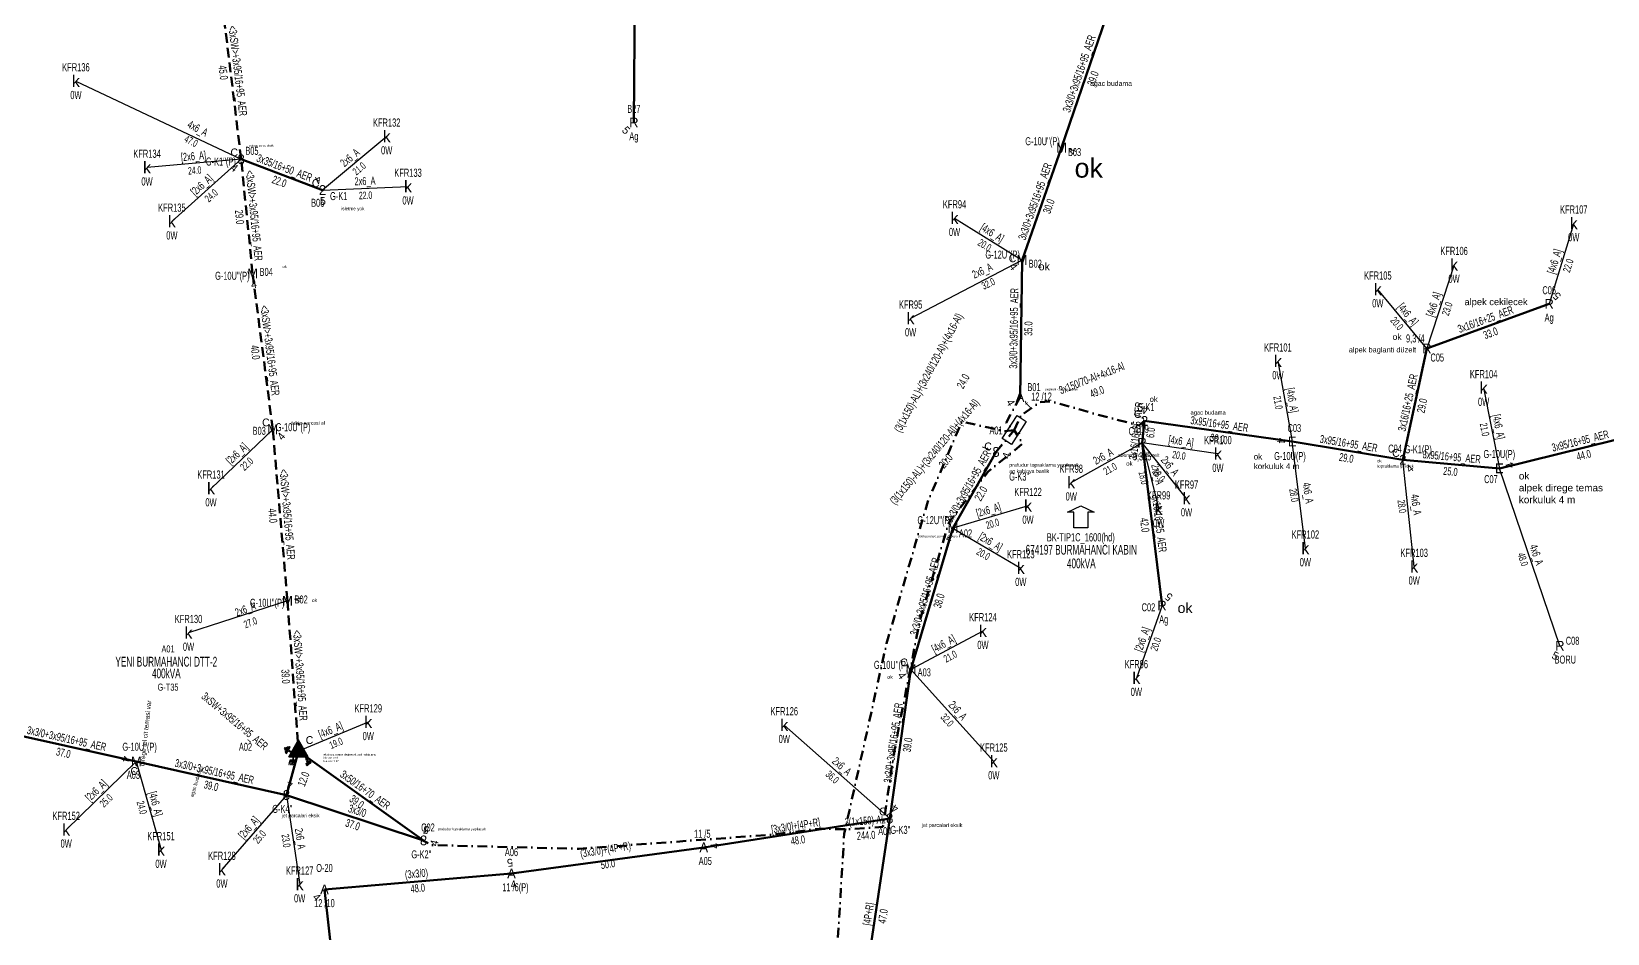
# Model space of a CAD drawing. Header units: millimetres. Extents: x 593538 to 596486, y 4087277 to 4091598.
# Drawn here: x 594845.9 to 595249.6, y 4088988.5 to 4089219.5 of the extents above; entities that cross this region are included whole.
import ezdxf
from ezdxf.enums import TextEntityAlignment as Align

# ---------------------------------------------------------------- set-up
doc = ezdxf.new("R2010")
doc.units = ezdxf.units.MM
doc.linetypes.add('DASHDOT', pattern=[5, 2.5, -1.25, 0, -1.25])
doc.linetypes.add('DASHED', pattern=[3.75, 2.5, -1.25])
for name, color, linetype, lineweight in [('DIREK_AG_MEVCUT', 120, 'Continuous', 25), ('DIREK_AG_YENI', 108, 'Continuous', 25), ('DIREK_OG_MEVCUT', 16, 'Continuous', 25), ('DIREK_OG_YENI', 10, 'Continuous', 25), ('HAT_ABONE_HAVAI_BYSK', 30, 'Continuous', 30), ('HAT_ABONE_HAVAI_YENI', 30, 'Continuous', 30), ('HAT_AG_HAVAI_BYSK', 3, 'Continuous', 50), ('HAT_AG_HAVAI_MEVCUT', 126, 'Continuous', 50), ('HAT_AG_HAVAI_YENI', 3, 'Continuous', 50), ('HAT_AG_YERALTI_YENI', 3, 'DASHDOT', 50), ('HAT_OG_HAVAI_BYSK', 1, 'Continuous', 70), ('HAT_OG_HAVAI_ILERDE', 1, 'DASHED', 70), ('HAT_OG_HAVAI_MEVCUT', 48, 'Continuous', 70), ('HAT_OG_HAVAI_YENI', 1, 'Continuous', 70), ('HAT_OG_YERALTI_MEVCUT', 48, 'DASHDOT', 70), ('HAT_OG_YERALTI_YENI', 1, 'DASHDOT', 70), ('KOFRE_ABONE_MEVCUT', 6, 'Continuous', 25), ('Remarks', 1, 'Continuous', 25), ('TRAFO_MEVCUT', 5, 'Continuous', 30), ('TRAFO_TADILAT_BYSK', 5, 'Continuous', 30), ('TRAFO_YENI', 5, 'Continuous', 30)]:
    doc.layers.add(name, color=color, linetype=linetype, lineweight=lineweight)
doc.styles.add('Direk', font='B_CAD')
doc.styles.add('New TextStyle_0', font='ARIALUNI.ttf')
doc.styles.get("Standard").update_dxf_attribs({"font": 'Arial'})

# ---------------------------------------------------------------- blocks, each defined once
blk = doc.blocks.new('YENI_DIREK')
h = blk.add_hatch(color=32)
h.paths.add_polyline_path([(-3.28, -0.5), (-3.07, -0.63), (-2.64, 0.1), (-1.87, -0.35), (-1.77, -0.17), (-2.54, 0.28), (-2.11, 1.01), (-2.33, 1.14)])
h.paths.add_polyline_path([(-3.42, -0.17), (-3.29, -0.25), (-2.57, 0.98), (-2.7, 1.06)])
h.paths.add_polyline_path([(-3.5, 0.29), (-3.37, 0.22), (-3.01, 0.82), (-3.14, 0.9)])
h.paths.add_polyline_path([(-3.41, 0.73), (-3.54, 0.81), (-3.62, 0.68), (-3.49, 0.61)])
h.paths.add_polyline_path([(-1.26, -1.44), (-1.46, -1.44), (-1.47, -2.34), (-2.22, -2.34), (-2.48, -3.47), (-2.38, -3.47), (-2.17, -2.54), (-1.87, -2.54), (-2.08, -3.47), (-1.98, -3.47), (-1.77, -2.54), (-1.47, -2.54), (-1.68, -3.48), (-1.58, -3.48), (-1.37, -2.54), (-1.07, -2.54), (-1.28, -3.48), (-1.18, -3.48), (-0.97, -2.54), (-0.67, -2.55), (-0.88, -3.48), (-0.78, -3.48), (-0.52, -2.35), (-1.27, -2.34)])
at = {"layer": 'TRAFO_YENI'}
for points in [[(2.31, -1.57), (2.08, -1.92), (2.04, -1.44), (1.9, -1.44), (1.98, -2.32), (2.21, -1.96), (2.27, -2.67), (2.06, -2.67), (2.36, -2.87), (2.36, -2.86), (2.6, -2.49), (2.41, -2.63)], [(2.31, -1.57), (2.08, -1.92), (2.04, -1.44), (1.9, -1.44), (1.98, -2.32), (2.21, -1.96), (2.27, -2.67), (2.06, -2.67), (2.36, -2.87), (1.94, -3.19), (2.16, -3.79), (2.22, -3.74), (2.04, -3.26), (2.22, -3.13), (2.4, -3.6), (2.46, -3.56), (2.28, -3.08), (2.46, -2.94), (2.64, -3.42), (2.69, -3.38), (2.51, -2.9), (2.69, -2.76), (2.87, -3.24), (2.93, -3.2), (2.75, -2.72), (2.93, -2.58), (3.11, -3.06), (3.17, -3.01), (2.95, -2.42), (2.36, -2.86), (2.6, -2.49), (2.41, -2.63)], [(2.93, -2.58), (3.11, -3.06), (3.17, -3.01), (2.95, -2.42), (2.36, -2.86), (2.6, -2.49), (2.41, -2.63), (2.31, -1.57), (2.08, -1.92), (2.04, -1.44), (1.9, -1.44), (1.98, -2.32), (2.21, -1.96), (2.27, -2.67), (2.06, -2.67), (2.36, -2.87), (1.94, -3.19), (2.16, -3.79), (2.22, -3.74), (2.04, -3.26), (2.22, -3.13), (2.4, -3.6), (2.46, -3.56), (2.28, -3.08), (2.46, -2.94), (2.64, -3.42), (2.69, -3.38), (2.51, -2.9), (2.69, -2.76), (2.87, -3.24), (2.93, -3.2), (2.75, -2.72)]]:
    blk.add_hatch(color=32, dxfattribs=at).paths.add_polyline_path(points)
at = {"layer": 'TRAFO_TADILAT_BYSK', "color": 32, "flags": 128}
for points in [[(-3.49, 0.61), (-3.41, 0.73), (-3.54, 0.81), (-3.62, 0.68), (-3.49, 0.61)], [(-3.37, 0.22), (-3.01, 0.82), (-3.14, 0.9), (-3.5, 0.29), (-3.37, 0.22)], [(-3.29, -0.25), (-2.57, 0.98), (-2.7, 1.06), (-3.42, -0.17), (-3.29, -0.25)], [(-1.77, -0.17), (-2.54, 0.28), (-2.11, 1.01), (-2.33, 1.14), (-3.28, -0.5), (-3.07, -0.63), (-2.64, 0.1), (-1.87, -0.35), (-1.77, -0.17)], [(-1.26, -1.44), (-1.46, -1.44), (-1.47, -2.34), (-2.22, -2.34), (-2.48, -3.47), (-2.38, -3.47), (-2.17, -2.54), (-1.87, -2.54), (-2.08, -3.47), (-1.98, -3.47), (-1.77, -2.54), (-1.47, -2.54), (-1.68, -3.48), (-1.58, -3.48), (-1.37, -2.54), (-1.07, -2.54), (-1.28, -3.48), (-1.18, -3.48), (-0.97, -2.54), (-0.67, -2.55), (-0.88, -3.48), (-0.78, -3.48), (-0.52, -2.35), (-1.27, -2.34), (-1.26, -1.44)]]:
    blk.add_lwpolyline(points, dxfattribs=at)
at = {"layer": 'TRAFO_YENI', "linetype": 'Continuous'}
for p, q in [((-2.5, -1.44), (0, 2.89)), ((2.5, -1.44), (0, 2.89)), ((-2.5, -1.44), (2.5, -1.44))]:
    blk.add_line(p, q, dxfattribs=at)
at = {"layer": 'TRAFO_YENI', "color": 32, "flags": 128}
blk.add_lwpolyline([(1.9, -1.44), (2.04, -1.44), (2.08, -1.92), (2.31, -1.57), (2.41, -2.63), (2.6, -2.49), (2.36, -2.86), (2.95, -2.42), (3.17, -3.01), (3.11, -3.06), (2.93, -2.58), (2.75, -2.72), (2.93, -3.2), (2.87, -3.24), (2.69, -2.76), (2.51, -2.9), (2.69, -3.38), (2.64, -3.42), (2.46, -2.94), (2.28, -3.08), (2.46, -3.56), (2.4, -3.6), (2.22, -3.13), (2.04, -3.26), (2.22, -3.74), (2.16, -3.79), (1.94, -3.19), (2.36, -2.87), (2.06, -2.67), (2.27, -2.67), (2.21, -1.96), (1.98, -2.32), (1.9, -1.44)], dxfattribs=at)
at = {"layer": 'TRAFO_YENI', "linetype": 'Continuous'}
for points in [[(-2.5, -1.44), (0, -1.44), (0, 2.89)], [(0, -1.44), (0, 2.89), (2.5, -1.44)]]:
    blk.add_solid(points, dxfattribs=at)
blk = doc.blocks.new('MEV_BINA_KARE')
at = {"layer": 'TRAFO_MEVCUT', "linetype": 'Continuous'}
for p, q in [((0, 1.8), (0, 2.7)), ((-2.25, -2.25), (-2.25, 2.25)), ((-2.25, 2.25), (2.25, 2.25)), ((2.25, 2.25), (2.25, -2.25)), ((2.25, -2.25), (-2.25, -2.25))]:
    blk.add_line(p, q, dxfattribs=at)
blk = doc.blocks.new('MEV_BETKOSK')
at = {"layer": 'TRAFO_MEVCUT', "linetype": 'Continuous'}
for p, q in [((-3.4, 2), (0, 3.6)), ((-1.8, 2), (-3.4, 2)), ((-1.8, -2), (-1.8, 2)), ((0, 3.6), (3.4, 2)), ((3.4, 2), (1.8, 2)), ((1.8, 2), (1.8, -2)), ((1.8, -2), (-1.8, -2))]:
    blk.add_line(p, q, dxfattribs=at)

msp = doc.modelspace()

# ---------------------------------------------------------------- linework, layer by layer
at = {"layer": 'HAT_ABONE_HAVAI_BYSK'}
for p, q in [((594899.59, 4089186.82), (594875.48, 4089184.69)), ((594899.59, 4089186.82), (594881.85, 4089170.88)), ((595082.32, 4089171.74), (595099.63, 4089161.01)), ((595240.93, 4089170.41), (595234.63, 4089149.78)), ((595210.27, 4089159.79), (595203.32, 4089138.34)), ((595203.32, 4089138.34), (595190.74, 4089153.49)), ((595165.16, 4089135.07), (595168.82, 4089114.51)), ((595217.85, 4089128.25), (595221.87, 4089107.65)), ((594907.69, 4089117.64), (594891.87, 4089102.51)), ((595149.79, 4089111.34), (595130.36, 4089114.21)), ((595101.14, 4089098.06), (595081.92, 4089092.37)), ((595081.92, 4089092.37), (595099.29, 4089082.12)), ((595135.47, 4089072.5), (595128.89, 4089053.95)), ((595089.6, 4089065.98), (595071.16, 4089056.17)), ((594932.15, 4089042.64), (594914.27, 4089035.23)), ((594854.77, 4089015.1), (594872.74, 4089032.57)), ((594872.74, 4089032.57), (594879.06, 4089009.91)), ((594911.2, 4089023.98), (594894.67, 4089004.87))]:
    msp.add_line(p, q, dxfattribs=at)
at = {"layer": 'HAT_ABONE_HAVAI_YENI'}
for p, q in [((594857.27, 4089206.83), (594899.59, 4089186.82)), ((594936.87, 4089192.67), (594920.44, 4089178.94)), ((594920.44, 4089178.94), (594942.33, 4089179.82)), ((595099.63, 4089161.01), (595071.07, 4089146.06)), ((595112.22, 4089104.01), (595130.36, 4089114.21)), ((595130.36, 4089114.21), (595134.61, 4089097.19)), ((595141.75, 4089099.95), (595130.36, 4089114.21)), ((595172.18, 4089087.16), (595168.82, 4089114.51)), ((595200.06, 4089082.47), (595197.15, 4089109.83)), ((595237.37, 4089062.21), (595221.87, 4089107.65)), ((594911.46, 4089073.73), (594886.11, 4089065.52)), ((595092.38, 4089032.59), (595071.16, 4089056.17)), ((595038.71, 4089041.89), (595065.72, 4089017.99)), ((594911.2, 4089023.98), (594914.58, 4089001.08))]:
    msp.add_line(p, q, dxfattribs=at)
at = {"layer": 'HAT_AG_HAVAI_BYSK'}
msp.add_line((595058.81, 4088971.96), (595065.72, 4089017.99), dxfattribs=at)
at = {"layer": 'HAT_AG_HAVAI_MEVCUT'}
msp.add_line((595000.59, 4089248.09), (595000.18, 4089196.23), dxfattribs=at)
at = {"layer": 'HAT_AG_HAVAI_YENI'}
for p, q in [((594899.59, 4089186.82), (594920.44, 4089178.94)), ((595203.32, 4089138.34), (595234.63, 4089149.78)), ((595203.32, 4089138.34), (595197.15, 4089109.83)), ((595131, 4089119.79), (595130.36, 4089114.21)), ((595131, 4089119.79), (595168.82, 4089114.51)), ((595221.87, 4089107.65), (595264.21, 4089118.1)), ((595130.36, 4089114.21), (595135.47, 4089072.5)), ((595168.82, 4089114.51), (595197.15, 4089109.83)), ((595197.15, 4089109.83), (595221.87, 4089107.65)), ((594946.33, 4089012.35), (594914.27, 4089035.23))]:
    msp.add_line(p, q, dxfattribs=at)
at = {"layer": 'HAT_AG_YERALTI_YENI', "flags": 128}
msp.add_lwpolyline([(595131, 4089119.79), (595129.57, 4089118.63), (595118.86, 4089121.45), (595107.07, 4089124.79), (595104.21, 4089124.61), (595099.37, 4089121.18), (595097.61, 4089117.47)], dxfattribs=at)
at = {"layer": 'HAT_OG_HAVAI_BYSK'}
msp.add_line((595018.09, 4089010.57), (595065.72, 4089017.99), dxfattribs=at)
at = {"layer": 'HAT_OG_HAVAI_ILERDE'}
for p, q in [((594899.59, 4089186.82), (594894.16, 4089231.68)), ((594902.52, 4089157.57), (594899.59, 4089186.82)), ((594907.69, 4089117.64), (594902.52, 4089157.57)), ((594911.46, 4089073.73), (594907.69, 4089117.64)), ((594911.46, 4089073.73), (594914.27, 4089035.23))]:
    msp.add_line(p, q, dxfattribs=at)
at = {"layer": 'HAT_OG_HAVAI_MEVCUT'}
for p, q in [((595018.09, 4089010.57), (594968.83, 4089003.86)), ((594968.83, 4089003.86), (594920.93, 4088999.79)), ((594920.93, 4088999.79), (594924.66, 4088967.22))]:
    msp.add_line(p, q, dxfattribs=at)
at = {"layer": 'HAT_OG_HAVAI_YENI'}
for p, q in [((595122.24, 4089226.5), (595109.74, 4089189.79)), ((595109.74, 4089189.79), (595099.63, 4089161.01)), ((595099.63, 4089161.01), (595099.1, 4089125.93)), ((595081.92, 4089092.37), (595092.95, 4089111.85)), ((595071.16, 4089056.17), (595081.92, 4089092.37)), ((595065.72, 4089017.99), (595071.16, 4089056.17)), ((594872.74, 4089032.57), (594836.21, 4089040.66)), ((594911.2, 4089023.98), (594914.27, 4089035.23)), ((594911.2, 4089023.98), (594872.74, 4089032.57)), ((594946.33, 4089012.35), (594911.2, 4089023.98))]:
    msp.add_line(p, q, dxfattribs=at)
at = {"layer": 'HAT_OG_YERALTI_MEVCUT', "flags": 128}
for points in [[(595099.1, 4089125.93), (595095.56, 4089119.32), (595097.61, 4089117.47)], [(594737.86, 4087933.75), (594743.7, 4087933.41), (594761.27, 4087931.55), (594784.57, 4087928.95), (594799.4, 4087927.36), (594823.75, 4087924.71), (594851.6, 4087921.8), (594928.7, 4087914.4), (594993.93, 4087907.52), (595006.55, 4087910.14), (594998.52, 4087992.41), (594993.91, 4088048.58), (594992.11, 4088069.06), (594991.94, 4088133.94), (594991.45, 4088223.54), (594991.06, 4088274.03), (594995.85, 4088302.9), (595004.03, 4088326.58), (595018.9, 4088375.34), (595029.24, 4088408.09), (595034.66, 4088428.89), (595041.2, 4088455.6), (595044, 4088483.94), (595042.21, 4088508.45), (595040.95, 4088522.96), (595038.02, 4088557.57), (595037.2, 4088592.31), (595035.57, 4088648.32), (595033.11, 4088699.25), (595033.44, 4088742.52), (595037.2, 4088803.12), (595043.26, 4088867.65), (595049.16, 4088939.88), (595052.27, 4088984.3), (595054.07, 4089014.14), (595060.12, 4089041.24), (595064.9, 4089062.77), (595072.34, 4089088.48), (595075.49, 4089099.2), (595084.19, 4089119.62), (595095.22, 4089117.15), (595097.61, 4089117.47)], [(595092.95, 4089111.85), (595097.61, 4089117.47)]]:
    msp.add_lwpolyline(points, dxfattribs=at)
at = {"layer": 'HAT_OG_YERALTI_YENI', "flags": 128}
msp.add_lwpolyline([(594946.33, 4089012.35), (594945.76, 4089012.52), (594948.48, 4089011.15), (594986.13, 4089010.2), (595034.89, 4089013.77), (595047.65, 4089015.32), (595055.07, 4089015.22), (595063.99, 4089015.84), (595066.84, 4089035.04), (595073.48, 4089068.86), (595080.79, 4089093.65), (595090.92, 4089106.81), (595099.79, 4089113.99), (595097.61, 4089117.47)], dxfattribs=at)

# ---------------------------------------------------------------- block references
at = {"layer": 'TRAFO_MEVCUT', "linetype": 'ByBlock', "xscale": 1.565649, "yscale": 0.621667, "rotation": 237.116038}
msp.add_blockref('MEV_BINA_KARE', (595097.61, 4089117.47), dxfattribs=at)
at = {"layer": 'TRAFO_MEVCUT', "linetype": 'ByBlock'}
msp.add_blockref('MEV_BETKOSK', (595114.66, 4089094.44), dxfattribs=at)
at = {"layer": 'TRAFO_YENI'}
msp.add_blockref('YENI_DIREK', (594914.27, 4089035.23), dxfattribs=at)

# ---------------------------------------------------------------- texts
at = {"layer": 'DIREK_AG_MEVCUT', "linetype": 'ByBlock', "width": 0.53}
for s, p in [('B27', (595000.18, 4089199.73)), ('Ag', (595000.18, 4089192.73)), ('C06', (595234.63, 4089153.28)), ('Ag', (595234.63, 4089146.28)), ('9,3 /4', (595200.34, 4089140.93)), ('C05', (595205.96, 4089136.04)), ('C08', (595240.63, 4089063.5)), ('BORU', (595238.78, 4089058.67))]:
    msp.add_text(s, height=2.05, dxfattribs=at).set_placement(p, align=Align.MIDDLE_CENTER)
at = {"layer": 'DIREK_AG_MEVCUT', "linetype": 'ByBlock', "style": 'Direk'}
for p in [(595000.18, 4089196.23), (595234.63, 4089149.78), (595203.32, 4089138.34), (595237.37, 4089062.21)]:
    msp.add_text('R', height=2.5, dxfattribs=at).set_placement(p, align=Align.MIDDLE_CENTER)
at = {"layer": 'DIREK_AG_MEVCUT', "color": 32, "style": 'Direk'}
for rotation, p in [(315, (594998.2, 4089194.25)), (495, (595236.61, 4089151.76)), (501.9974, (595137.19, 4089074.7)), (335.2491, (595236.2, 4089059.67))]:
    msp.add_text('5', height=2, rotation=rotation, dxfattribs=at).set_placement(p, align=Align.MIDDLE_CENTER)
at = {"layer": 'DIREK_AG_MEVCUT', "width": 0.53}
for s, p in [('C19', (595130.36, 4089117.71)), ('9,3 /5', (595130.36, 4089110.71)), ('C02', (595131.99, 4089072.06)), ('Ag', (595135.9, 4089068.98))]:
    msp.add_text(s, height=2.05, dxfattribs=at).set_placement(p, align=Align.MIDDLE_CENTER)
at = {"layer": 'DIREK_AG_MEVCUT', "style": 'Direk'}
for p in [(595130.36, 4089114.21), (595135.47, 4089072.5)]:
    msp.add_text('R', height=2.5, dxfattribs=at).set_placement(p, align=Align.MIDDLE_CENTER)
at = {"layer": 'DIREK_AG_YENI', "color": 4, "style": 'Direk'}
for p in [(594918.67, 4089180.71), (595129.23, 4089121.56), (595195.38, 4089111.6)]:
    msp.add_text('C', height=2, dxfattribs=at).set_placement(p, align=Align.MIDDLE_CENTER)
at = {"layer": 'DIREK_AG_YENI', "color": 32, "style": 'Direk'}
for s, rotation, p in [('4', 564.3038, (594919.29, 4089181.5)), ('5', 361.8041, (594920.53, 4089176.15)), ('4', 537.2567, (595131.13, 4089122.59)), ('4', 265.46, (595166.03, 4089114.73)), ('4', 398.3368, (595198.89, 4089107.64)), ('4', 466.3565, (595224.55, 4089108.43))]:
    msp.add_text(s, height=2, rotation=rotation, dxfattribs=at).set_placement(p, align=Align.MIDDLE_CENTER)
at = {"layer": 'DIREK_AG_YENI', "style": 'Direk'}
for s, p in [('2', (594920.44, 4089178.94)), ('2', (595131, 4089119.79)), ('E', (595168.82, 4089114.51)), ('2', (595197.15, 4089109.83)), ('E', (595221.87, 4089107.65))]:
    msp.add_text(s, height=2.5, dxfattribs=at).set_placement(p, align=Align.MIDDLE_CENTER)
at = {"layer": 'DIREK_AG_YENI', "width": 0.53}
for s, p in [('B06', (594919.2, 4089175.67)), ('G-K1', (594924.57, 4089177.39)), ('G-K1', (595131.33, 4089123.33)), ('C03', (595169.36, 4089117.97)), ('C01', (595128.65, 4089117.2)), ('G-10U(P)', (595168.24, 4089110.81)), ('C04', (595195.16, 4089112.71)), ('G-K1(P)', (595201.09, 4089112.54)), ('G-10U(P)', (595221.86, 4089111.32)), ('C07', (595219.71, 4089104.89))]:
    msp.add_text(s, height=2.05, dxfattribs=at).set_placement(p, align=Align.MIDDLE_CENTER)
at = {"layer": 'DIREK_OG_MEVCUT', "style": 'Direk'}
msp.add_text('A', height=2.5, dxfattribs=at).set_placement((595099.1, 4089125.93), align=Align.MIDDLE_CENTER)
at = {"layer": 'DIREK_OG_MEVCUT', "width": 0.53}
for s, p in [('B01', (595102.67, 4089128.46)), ('12 /12', (595104.61, 4089126.05))]:
    msp.add_text(s, height=2.05, dxfattribs=at).set_placement(p, align=Align.MIDDLE_CENTER)
at = {"layer": 'DIREK_OG_MEVCUT', "color": 32, "style": 'Direk'}
for s, rotation, p in [('4', 300.482, (595096.69, 4089124.51)), ('f', 405, (595101.08, 4089123.95)), ('4', 457.5413, (595020.87, 4089010.94)), ('5', 187.6779, (594968.46, 4089006.64)), ('4', 370.4928, (594969.34, 4089001.11)), ('4', 315, (594918.95, 4088997.81))]:
    msp.add_text(s, height=2, rotation=rotation, dxfattribs=at).set_placement(p, align=Align.MIDDLE_CENTER)
at = {"layer": 'DIREK_OG_MEVCUT', "linetype": 'ByBlock', "width": 0.53}
for s, p in [('11 /5', (595017.71, 4089014.06)), ('A06', (594968.83, 4089009.36)), ('O-20', (594920.93, 4089005.29)), ('A05', (595018.47, 4089007.09)), ('11 /6(P)', (594969.85, 4089000.36)), ('12 /10', (594920.93, 4088996.29))]:
    msp.add_text(s, height=2.05, dxfattribs=at).set_placement(p, align=Align.MIDDLE_CENTER)
at = {"layer": 'DIREK_OG_MEVCUT', "linetype": 'ByBlock', "style": 'Direk'}
for p in [(595018.09, 4089010.57), (594968.83, 4089003.86), (594920.93, 4088999.79)]:
    msp.add_text('A', height=2.5, dxfattribs=at).set_placement(p, align=Align.MIDDLE_CENTER)
at = {"layer": 'DIREK_OG_YENI', "width": 0.53}
for s, p in [("G-10U''(P)", (595104.86, 4089191.44)), ('B05', (594902.35, 4089188.98)), ('B03', (595113.05, 4089188.66)), ("G-K1''(P)", (594894.39, 4089186.24)), ("G-12U''(P)", (595094.64, 4089162.4)), ('B02', (595103, 4089160.07)), ("G-10U''(P)", (594897.33, 4089156.98)), ('B04', (594906, 4089157.97)), ("G-10U''(P)", (594912.89, 4089118.2)), ('B03', (594904.21, 4089117.27)), ('A01', (595092.95, 4089117.35)), ("G-K3''", (595098.89, 4089105.54)), ("G-12U''(P)", (595077.23, 4089094.38)), ('A02', (595085.13, 4089090.99)), ('B02', (594914.95, 4089074.07)), ("G-10U''(P)", (594906.25, 4089073.23)), ("G-10U''(P)", (595066.09, 4089057.32)), ('A03', (595074.57, 4089055.4)), ("G-10U''(P)", (594873.58, 4089036.35)), ('A02', (594900.7, 4089036.33)), ('A03', (594871.98, 4089029.15)), ("G-K4''", (594910.13, 4089020.43)), ('C02', (594947.43, 4089015.67)), ('A04', (595064.45, 4089014.73)), ("G-K3''", (595068.44, 4089015.06)), ("G-K2''", (594945.76, 4089008.78))]:
    msp.add_text(s, height=2.05, dxfattribs=at).set_placement(p, align=Align.MIDDLE_CENTER)
at = {"layer": 'DIREK_OG_YENI', "color": 4, "style": 'Direk'}
for p in [(594897.83, 4089188.59), (595097.17, 4089161.45), (594905.92, 4089119.41), (595090.9, 4089113.27), (595069.39, 4089057.94), (594872.2, 4089030.13), (595063.95, 4089019.76)]:
    msp.add_text('C', height=2, dxfattribs=at).set_placement(p, align=Align.MIDDLE_CENTER)
at = {"layer": 'DIREK_OG_YENI', "style": 'Direk'}
for s, p in [('8', (594899.59, 4089186.82)), ('M', (595109.74, 4089189.79)), ('M', (595099.63, 4089161.01)), ('M', (594902.52, 4089157.57)), ('M', (594907.69, 4089117.64)), ('8', (595092.95, 4089111.85)), ('M', (595081.92, 4089092.37)), ('M', (594911.46, 4089073.73)), ('M', (595071.16, 4089056.17)), ('M', (594872.74, 4089032.57)), ('8', (594911.2, 4089023.98)), ('8', (595065.72, 4089017.99)), ('8', (594946.33, 4089012.35))]:
    msp.add_text(s, height=2.5, dxfattribs=at).set_placement(p, align=Align.MIDDLE_CENTER)
at = {"layer": 'DIREK_OG_YENI', "color": 32, "style": 'Direk'}
for s, rotation, p in [('4', 430.9306, (595112.39, 4089188.87)), ('4', 321.0172, (594897.83, 4089184.64)), ('4', 306.7823, (595097.39, 4089159.34)), ('4', 366.9541, (594902.86, 4089154.8)), ('4', 410.5285, (594909.85, 4089115.86)), ('f', 610.1701, (595090.32, 4089112.8)), ('4', 430.1712, (595095.59, 4089110.9)), ('4', 340.1027, (595080.97, 4089089.74)), ('4', 454.8241, (594914.25, 4089073.97)), ('4', 304.5938, (595068.85, 4089054.59)), ('4', 257.4679, (594870.01, 4089033.17)), ('4', 523.2045, (594912.01, 4089026.66)), ('4', 512.3509, (595067.02, 4089020.47)), ('5', 166.6806, (594946.97, 4089015.07)), ('f', 530.882, (594946.77, 4089015.11)), ('4', 436.2985, (594949.05, 4089011.68))]:
    msp.add_text(s, height=2, rotation=rotation, dxfattribs=at).set_placement(p, align=Align.MIDDLE_CENTER)
at = {"layer": 'HAT_ABONE_HAVAI_BYSK', "lineweight": 30, "width": 0.53}
for s, rotation, p in [('[2x6_A]', 365.0509, (594887.46, 4089186.6)), ('[2x6_A]', 401.9381, (594890.15, 4089179.48)), ('[4x6_A]', 328.2212, (595091.43, 4089167.1)), ('[4x6_A]', 433.0152, (595236.96, 4089160.35)), ('[4x6_A]', 432.0539, (595205.99, 4089149.33)), ('[4x6_A]', 309.7186, (595197.68, 4089146.46)), ('[4x6_A]', 280.0842, (595167.83, 4089124.94)), ('[4x6_A]', 281.0209, (595220.7, 4089118.11)), ('[4x6_A]', 351.6044, (595140.2, 4089113.61)), ('[2x6_A]', 403.7246, (594899.19, 4089110.69)), ('[2x6_A]', 376.4758, (595091.29, 4089096.03)), ('[2x6_A]', 329.4712, (595091.04, 4089087.98)), ('[2x6_A]', 430.4806, (595131.38, 4089063.51)), ('[4x6_A]', 387.9864, (595079.98, 4089061.83)), ('[4x6_A]', 382.5041, (594922.88, 4089039.72)), ('[2x6_A]', 44.1747, (594863.16, 4089024.44)), ('[4x6_A]', 285.5923, (594876.72, 4089021.47)), ('[2x6_A]', 409.1486, (594902.29, 4089014.98))]:
    msp.add_text(s, height=2.05, rotation=rotation, dxfattribs=at).set_placement(p, align=Align.CENTER)
for s, rotation, p in [('24.0', 365.0509, (594887.61, 4089184.91)), ('24.0', 401.9381, (594891.29, 4089178.22)), ('20.0', 328.2212, (595090.53, 4089165.65)), ('22.0', 433.0152, (595238.59, 4089159.85)), ('23.0', 432.0539, (595207.6, 4089148.8)), ('20.0', 309.7186, (595196.37, 4089145.37)), ('21.0', 280.0842, (595166.15, 4089124.64)), ('21.0', 281.0209, (595219.03, 4089117.78)), ('20.0', 351.6044, (595139.95, 4089111.93)), ('22.0', 403.7246, (594900.36, 4089109.46)), ('20.0', 376.4758, (595091.77, 4089094.4)), ('20.0', 329.4712, (595090.17, 4089086.52)), ('20.0', 430.4806, (595132.98, 4089062.94)), ('21.0', 387.9864, (595080.78, 4089060.32)), ('19.0', 382.5041, (594923.53, 4089038.15)), ('25.0', 44.1747, (594864.35, 4089023.23)), ('24.0', 285.5923, (594875.08, 4089021.01)), ('25.0', 409.1486, (594903.58, 4089013.87))]:
    msp.add_text(s, height=1.9, rotation=rotation, dxfattribs=at).set_placement(p, align=Align.TOP_CENTER)
at = {"layer": 'HAT_ABONE_HAVAI_YENI', "lineweight": 30, "width": 0.53}
for s, rotation, p in [('4x6_A', 332.4847, (594888, 4089193.82)), ('2x6_A', 399.8747, (594928.11, 4089186.46)), ('2x6_A', 2.2846, (594931.35, 4089180.23)), ('2x6_A', 385.147, (595089.84, 4089157.35)), ('2x6_A', 29.3279, (595120.87, 4089109.85)), ('2x6_A', 284.0242, (595133.31, 4089105.9)), ('2x6_A', 308.6119, (595136.72, 4089107.61)), ('4x6_A', 279.3961, (595171.88, 4089101.21)), ('4x6_A', 277.6123, (595199.55, 4089098.25)), ('4x6_A', 288.8469, (595230.43, 4089085.2)), ('2x6_A', 381.0139, (594901.01, 4089070.63)), ('2x6_A', 311.9818, (595082.4, 4089044.95, 297535.58)), ('2x6_A', 318.5006, (595052.78, 4089030.58, 297532.86)), ('2x6_A', 278.3869, (594913.73, 4089012.65))]:
    msp.add_text(s, height=2.05, rotation=rotation, dxfattribs=at).set_placement(p, align=Align.CENTER)
for s, rotation, p in [('47.0', 332.4847, (594887.21, 4089192.31)), ('21.0', 399.8747, (594929.2, 4089185.16)), ('22.0', 2.2846, (594931.42, 4089178.53)), ('32.0', 385.147, (595090.56, 4089155.81)), ('21.0', 29.3279, (595121.7, 4089108.37)), ('18.0', 308.6119, (595135.39, 4089106.55)), ('18.0', 284.0242, (595131.66, 4089105.49)), ('28.0', 279.3961, (595170.2, 4089100.93)), ('28.0', 277.6123, (595197.87, 4089098.03)), ('48.0', 288.8469, (595228.82, 4089084.65)), ('27.0', 381.0139, (594901.62, 4089069.04)), ('32.0', 311.9818, (595081.14, 4089043.82, 297535.58)), ('36.0', 318.5006, (595051.65, 4089029.3, 297532.86)), ('23.0', 278.3869, (594912.05, 4089012.41))]:
    msp.add_text(s, height=1.9, rotation=rotation, dxfattribs=at).set_placement(p, align=Align.TOP_CENTER)
at = {"layer": 'HAT_AG_HAVAI_BYSK', "lineweight": 30, "width": 0.53}
msp.add_text('[4P+R]', height=2.05, rotation=441.1285, dxfattribs=at).set_placement((595061.29, 4088993.35), align=Align.CENTER)
msp.add_text('47.0', height=2.05, rotation=441.1285, dxfattribs=at).set_placement((595062.97, 4088993.08), align=Align.TOP_CENTER)
at = {"layer": 'HAT_AG_HAVAI_YENI', "lineweight": 30, "width": 0.53}
for s, rotation, p in [('3x35/16+50_AER', 339.3052, (594910.32, 4089183.68)), ('3x16/16+25_AER', 20.0799, (595218.68, 4089144.86)), ('3x16/16+25_AER', 437.7833, (595199.4, 4089124.27, 297598.57)), ('3x16/16+25_AER', 443.4805, (595129.84, 4089117.1)), ('3x95/16+95_AER', 352.052, (595150.03, 4089117.99, 297584.41)), ('3x95/16+95_AER', 350.6297, (595183.12, 4089113.01, 297598.57)), ('3x95/16+95_AER', 13.8657, (595242.84, 4089113.7, 297632.11)), ('3x95/16+95_AER', 354.9375, (595209.58, 4089109.59, 297610.93)), ('3x16/16+25_AER', 276.9758, (595133.76, 4089093.45)), ('3x50/16+70_AER', 324.4835, (594930.79, 4089024.48, 297457.13))]:
    msp.add_text(s, height=2.05, rotation=rotation, dxfattribs=at).set_placement(p, align=Align.CENTER)
for s, rotation, p in [('22.0', 339.3052, (594909.72, 4089182.09)), ('33.0', 20.0799, (595219.27, 4089143.26)), ('29.0', 437.7833, (595201.07, 4089123.91, 297598.57)), ('6.0', 443.4805, (595131.53, 4089116.9)), ('38.0', 352.052, (595149.79, 4089116.31, 297584.41)), ('29.0', 350.6297, (595182.85, 4089111.33, 297598.57)), ('44.0', 13.8657, (595243.24, 4089112.05, 297632.11)), ('25.0', 354.9375, (595209.43, 4089107.89, 297610.93)), ('42.0', 276.9758, (595132.07, 4089093.25)), ('39.0', 324.4835, (594929.8, 4089023.1, 297457.13))]:
    msp.add_text(s, height=2.05, rotation=rotation, dxfattribs=at).set_placement(p, align=Align.TOP_CENTER)
at = {"layer": 'HAT_AG_YERALTI_YENI', "lineweight": 30, "width": 0.53}
msp.add_text('3x150/70-Al+4x16-Al', height=2.05, rotation=381.275, dxfattribs=at).set_placement((595117.81, 4089129.81), align=Align.CENTER)
msp.add_text('49.0', height=2.05, rotation=381.275, dxfattribs=at).set_placement((595118.43, 4089128.23), align=Align.TOP_CENTER)
at = {"layer": 'HAT_OG_HAVAI_BYSK', "lineweight": 30, "width": 0.53}
msp.add_text('[3x3/0]+[4P+R]', height=2.05, rotation=8.8532, dxfattribs=at).set_placement((595041.78, 4089015.12, 297532.86), align=Align.CENTER)
msp.add_text('48.0', height=2.05, rotation=8.8532, dxfattribs=at).set_placement((595042.04, 4089013.44, 297532.86), align=Align.TOP_CENTER)
at = {"layer": 'HAT_OG_HAVAI_ILERDE', "lineweight": 30, "width": 0.53}
for rotation, p in [(276.9068, (594897.72, 4089209.35, 297447.08)), (275.7208, (594901.91, 4089172.28, 297449.8)), (277.3654, (594905.95, 4089137.72)), (274.9166, (594910.42, 4089095.76)), (274.1652, (594913.71, 4089054.54, 297457.13))]:
    msp.add_text('<3xSW>+3x95/16+95_AER', height=2.05, rotation=rotation, dxfattribs=at).set_placement(p, align=Align.CENTER)
for s, rotation, p in [('45.0', 276.9068, (594896.03, 4089209.15, 297447.08)), ('29.0', 275.7208, (594900.21, 4089172.11, 297449.8)), ('40.0', 277.3654, (594904.26, 4089137.5)), ('44.0', 274.9166, (594908.73, 4089095.62)), ('39.0', 274.1652, (594912.02, 4089054.42, 297457.13))]:
    msp.add_text(s, height=2.05, rotation=rotation, dxfattribs=at).set_placement(p, align=Align.TOP_CENTER)
at = {"layer": 'HAT_OG_HAVAI_MEVCUT', "lineweight": 30, "width": 0.53}
for s, rotation, p in [('(3x3/0)+(4P+R)', 369.0433, (594993.07, 4089008.99)), ('(3x3/0)', 365.3162, (594944.58, 4089002.84))]:
    msp.add_text(s, height=2.05, rotation=rotation, dxfattribs=at).set_placement(p, align=Align.CENTER)
for s, rotation, p in [('50.0', 369.0433, (594993.34, 4089007.31)), ('48.0', 365.3162, (594944.73, 4089001.15))]:
    msp.add_text(s, height=2.05, rotation=rotation, dxfattribs=at).set_placement(p, align=Align.TOP_CENTER)
at = {"layer": 'HAT_OG_HAVAI_YENI', "lineweight": 30, "width": 0.53}
for s, rotation, p in [('3x3/0+3x95/16+95_AER', 431.1974, (595115.19, 4089208.42, 297554.87)), ('3x3/0+3x95/16+95_AER', 430.6429, (595103.88, 4089175.68, 297549.82)), ('3x3/0+3x95/16+95_AER', 449.1335, (595098.52, 4089143.49, 297549.55)), ('3x3/0+3x95/16+95_AER', 60.4709, (595086.7, 4089102.53)), ('3x3/0+3x95/16+95_AER', 73.4441, (595075.72, 4089074.52, 297540.96)), ('3xSW+3x95/16+95_AER', 320.0515, (594897.3, 4089042.14)), ('3x3/0+3x95/16+95_AER', 81.8965, (595067.6, 4089037.2, 297535.58)), ('3x3/0+3x95/16+95_AER', 347.5115, (594854.66, 4089037.44)), ('3x3/0+3x95/16+95_AER', 347.3372, (594892.51, 4089029)), ('3x3/0', 341.6732, (594929.03, 4089018.97, 297455.6))]:
    msp.add_text(s, height=2.05, rotation=rotation, dxfattribs=at).set_placement(p, align=Align.CENTER)
for s, rotation, p in [('39.0', 431.1974, (595116.8, 4089207.87, 297554.87)), ('30.0', 430.6429, (595105.49, 4089175.12, 297549.82)), ('35.0', 449.1335, (595100.22, 4089143.46, 297549.55)), ('22.0', 60.4709, (595088.18, 4089101.69)), ('38.0', 73.4441, (595077.35, 4089074.03, 297540.96)), ('39.0', 81.8965, (595069.28, 4089036.96, 297535.58)), ('37.0', 347.5115, (594854.29, 4089035.78)), ('39.0', 347.3372, (594892.14, 4089027.34)), ('12.0', 429.054, (594914.6, 4089028.43)), ('37.0', 341.6732, (594928.5, 4089017.36, 297455.6))]:
    msp.add_text(s, height=2.05, rotation=rotation, dxfattribs=at).set_placement(p, align=Align.TOP_CENTER)
at = {"layer": 'HAT_OG_YERALTI_MEVCUT', "lineweight": 30, "width": 0.53}
for rotation, p in [(421.832, (595076.53, 4089131.68)), (50.3402, (595077.96, 4089111.28))]:
    msp.add_text('(3(1x150)-AL)+(3x240/120-Al)+(4x16-Al)', height=2.05, rotation=rotation, dxfattribs=at).set_placement(p, align=Align.CENTER)
for s, rotation, p in [('24.0', 421.832, (595083.61, 4089130.45)), ('20.0', 50.3402, (595079.27, 4089110.2))]:
    msp.add_text(s, height=2.05, rotation=rotation, dxfattribs=at).set_placement(p, align=Align.TOP_CENTER)
at = {"layer": 'HAT_OG_YERALTI_YENI', "lineweight": 30, "width": 0.53}
msp.add_text('3(1x150)-AL', height=2.05, rotation=3.9556, dxfattribs=at).set_placement((595059.47, 4089016.38), align=Align.CENTER)
msp.add_text('244.0', height=2.05, rotation=3.9556, dxfattribs=at).set_placement((595059.59, 4089014.68), align=Align.TOP_CENTER)
at = {"layer": 'KOFRE_ABONE_MEVCUT', "width": 0.6}
for s, p in [('KFR136', (594857.27, 4089209.33)), ('KFR132', (594936.87, 4089195.17)), ('KFR134', (594875.48, 4089187.19)), ('KFR133', (594942.33, 4089182.32)), ('KFR135', (594881.85, 4089173.38)), ('KFR94', (595082.32, 4089174.24)), ('KFR107', (595240.93, 4089172.91)), ('KFR106', (595210.27, 4089162.29)), ('KFR105', (595190.74, 4089155.99)), ('KFR95', (595071.07, 4089148.56)), ('KFR101', (595165.16, 4089137.57)), ('KFR104', (595217.85, 4089130.75)), ('KFR100', (595149.79, 4089113.84)), ('KFR131', (594891.87, 4089105.01)), ('KFR98', (595112.22, 4089106.51)), ('KFR97', (595141.75, 4089102.45)), ('KFR122', (595101.14, 4089100.56)), ('KFR99', (595134.61, 4089099.69)), ('KFR102', (595172.18, 4089089.66)), ('KFR123', (595099.29, 4089084.62)), ('KFR103', (595200.06, 4089084.97)), ('KFR124', (595089.6, 4089068.48)), ('KFR130', (594886.11, 4089068.02)), ('KFR96', (595128.89, 4089056.45)), ('KFR129', (594932.15, 4089045.14)), ('KFR126', (595038.71, 4089044.39)), ('KFR125', (595092.38, 4089035.09)), ('KFR152', (594854.77, 4089017.6)), ('KFR151', (594879.06, 4089012.41)), ('KFR128', (594894.67, 4089007.37)), ('KFR127', (594914.58, 4089003.58))]:
    msp.add_text(s, height=2.1, dxfattribs=at).set_placement(p, align=Align.CENTER)
at = {"layer": 'KOFRE_ABONE_MEVCUT', "style": 'Direk'}
for p in [(594857.27, 4089206.83), (594936.87, 4089192.67), (594875.48, 4089184.69), (594942.33, 4089179.82), (594881.85, 4089170.88), (595082.32, 4089171.74), (595240.93, 4089170.41), (595210.27, 4089159.79), (595190.74, 4089153.49), (595071.07, 4089146.06), (595165.16, 4089135.07), (595217.85, 4089128.25), (595149.79, 4089111.34), (594891.87, 4089102.51), (595112.22, 4089104.01), (595101.14, 4089098.06), (595134.61, 4089097.19), (595141.75, 4089099.95), (595172.18, 4089087.16), (595099.29, 4089082.12), (595200.06, 4089082.47), (594886.11, 4089065.52), (595089.6, 4089065.98), (595128.89, 4089053.95), (594932.15, 4089042.64), (595038.71, 4089041.89), (595092.38, 4089032.59), (594854.77, 4089015.1), (594879.06, 4089009.91), (594894.67, 4089004.87), (594914.58, 4089001.08)]:
    msp.add_text('k', height=3, dxfattribs=at).set_placement(p, align=Align.MIDDLE_CENTER)
at = {"layer": 'KOFRE_ABONE_MEVCUT', "width": 0.6}
for p in [(594857.27, 4089204.33), (594936.87, 4089190.17), (594875.48, 4089182.19), (594942.33, 4089177.32), (594881.85, 4089168.38), (595082.32, 4089169.24), (595240.93, 4089167.91), (595210.27, 4089157.29), (595190.74, 4089150.99), (595071.07, 4089143.56), (595165.16, 4089132.57), (595217.85, 4089125.75), (595149.79, 4089108.84), (594891.87, 4089100.01), (595112.22, 4089101.51), (595101.14, 4089095.56), (595134.61, 4089094.69), (595141.75, 4089097.45), (595172.18, 4089084.66), (595099.29, 4089079.62), (595200.06, 4089079.97), (594886.11, 4089063.02), (595089.6, 4089063.48), (595128.89, 4089051.45), (594932.15, 4089040.14), (595038.71, 4089039.39), (595092.38, 4089030.09), (594854.77, 4089012.6), (594879.06, 4089007.41), (594894.67, 4089002.37), (594914.58, 4088998.58)]:
    msp.add_text('0W', height=2.1, dxfattribs=at).set_placement(p, align=Align.TOP_CENTER)
at = {"layer": 'Remarks', "lineweight": 0, "attachment_point": 1, "style": 'New TextStyle_0'}
for s, insert, char_height in [('agac budama', (595117.04, 4089206.88), 1.2693), ('potans parca eksik', (594901.63, 4089190.62), 0.5366), ('ok', (595113.05, 4089187.05), 4.934), ('isletme yok', (594925.22, 4089174.62), 0.8476), ('ok', (594910.19, 4089159.68), 0.71), ('ok', (595103.86, 4089160.33), 1.95), ('alpek cekilecek', (595212.93, 4089151.16), 1.7095), ('ok', (595194.52, 4089142.11), 1.575), ('alpek baglanti düzelt', (595183.31, 4089138.7), 1.3537), ('yagmurluk betonu atiacak', (595105.57, 4089128.15), 0.5212), ('ok', (595132.29, 4089126.07), 1.413), ('tahta parcasi al', (594912.45, 4089119.71), 0.9059), ('agac budama', (595142.77, 4089122.47), 1.0638), ('ok^Jkorkuluk 4 m', (595158.96, 4089111.39), 1.473), ('prafudur topraklama yapilacak^Jag kabloya baslik', (595096.35, 4089109.01), 0.9544), ('ok', (595126.29, 4089109.44), 1.114), ('ok^Jtopraklama gevsek', (595190.54, 4089109.99), 0.8028), ('ok^Jalpek direge temas^Jkorkuluk 4 m', (595226.86, 4089106.63), 1.8266), ('pasli parcaya galvanizli boya', (595073.01, 4089090.58), 0.5654), ('ok', (594917.71, 4089074.31), 0.91), ('ok', (595139.45, 4089073.2), 2.599), ('ok', (595065.08, 4089054.71), 0.97), ('ek civata somun degisecek pasli noktalama^Jisletme 2,93^Jkoruma 1,37', (594920.7, 4089034.59), 0.4997), ('jet parcalari eksik', (594910.03, 4089019.18), 0.8915), ('prafudur topraklama yapilacak', (594950.06, 4089015.62), 0.6509), ('jet parcalari eksik', (595073.95, 4089016.75), 0.9606)]:
    msp.add_mtext(s, dxfattribs=dict(at, insert=insert, char_height=char_height))
at = {"layer": 'Remarks', "color": 6, "lineweight": 0, "insert": (595124.16, 4089111.49), "char_height": 0.9282, "attachment_point": 1, "style": 'New TextStyle_0'}
msp.add_mtext('abone proje düzelt', dxfattribs=at)
at = {"layer": 'Remarks', "lineweight": 0, "attachment_point": 1, "style": 'New TextStyle_0'}
for s, insert, char_height, rotation in [('direge tel cit temasi var', (594873.58, 4089031.44), 1.1783, 83.7078), ('agac budama', (594886.47, 4089023.62), 0.9075, 73.2633)]:
    msp.add_mtext(s, dxfattribs=dict(at, insert=insert, char_height=char_height, rotation=rotation))
at = {"layer": 'TRAFO_MEVCUT', "linetype": 'ByBlock', "width": 0.6}
for s, height, p in [('BK-TIP1C_1600(hd)', 2.1, (595114.66, 4089088.94)), ('674197 BURMAHANCI KABIN', 2.5, (595114.79, 4089085.56)), ('400kVA', 2.5, (595114.79, 4089082.06))]:
    msp.add_text(s, height=height, dxfattribs=at).set_placement(p, align=Align.CENTER)
at = {"layer": 'TRAFO_YENI', "width": 0.6}
for s, height, p in [('YENI BURMAHANCI DTT-2', 2.5, (594880.42, 4089056.88)), ('A01', 1.8, (594880.86, 4089060.5)), ('400kVA', 2.5, (594880.42, 4089053.88))]:
    msp.add_text(s, height=height, dxfattribs=at).set_placement(p, align=Align.CENTER)
msp.add_text('G-T35', height=1.8, dxfattribs=at).set_placement((594880.86, 4089052.52), align=Align.TOP_CENTER)
at = {"layer": 'TRAFO_YENI', "color": 4, "style": 'Direk'}
msp.add_text('C', height=2, dxfattribs=at).set_placement((594917.1, 4089038.06), align=Align.MIDDLE_CENTER)

doc.saveas('drawing.dxf')
